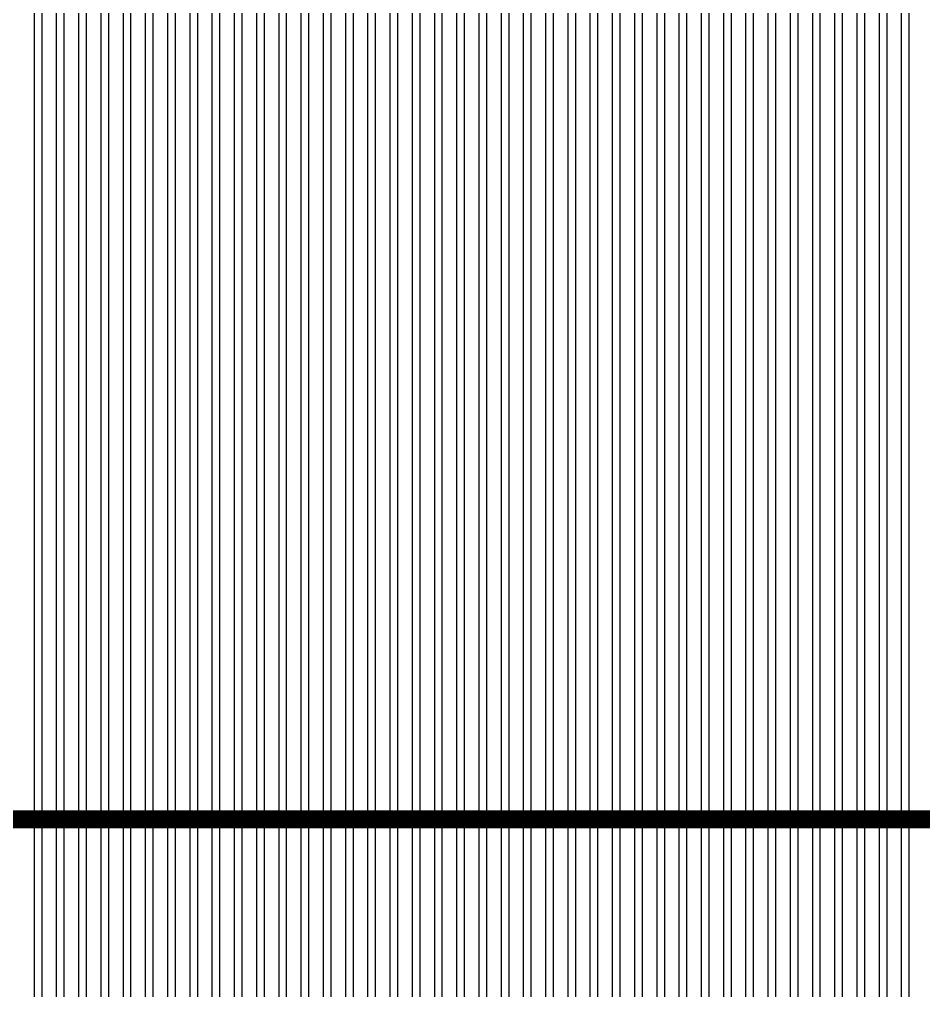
# Model space of a CAD drawing. Header units: millimetres. Extents: x -107267 to 109426, y -98906 to 83910.
# Drawn here: x 2074 to 4590, y -8099 to -5394 of the extents above; entities that cross this region are included whole.
import ezdxf

# ---------------------------------------------------------------- set-up
doc = ezdxf.new("R2010")
doc.units = ezdxf.units.MM
doc.linetypes.add('ACAD_ISO10W100', pattern=[18, 12, -3, 0, -3])
doc.layers.add('00 - ZONA DE PROTEÇÃO', color=4, linetype='Continuous')
doc.layers.add('Top (Plan) View-MISC', color=7, linetype='Continuous')
doc.layers.add('000-M3G-MALHA NOVA', color=5, linetype='ACAD_ISO10W100', lineweight=0)

# ---------------------------------------------------------------- blocks, each defined once
blk = doc.blocks.new('*U481')
at = {"layer": 'Top (Plan) View-MISC', "color": 0, "linetype": 'ByBlock', "lineweight": -2}
for p, q in [((2073.8, -7621.9), (2114.5, -7621.9)), ((2135.7, -7621.9), (2176.4, -7621.9)), ((2197.6, -7621.9), (2238.3, -7621.9)), ((2259.5, -7621.9), (2300.2, -7621.9)), ((2321.4, -7621.9), (2362.1, -7621.9)), ((2383.3, -7621.9), (2424, -7621.9)), ((2445.2, -7621.9), (2485.9, -7621.9)), ((2507.1, -7621.9), (2547.8, -7621.9)), ((2569, -7621.9), (2609.7, -7621.9)), ((2630.9, -7621.9), (2671.6, -7621.9)), ((2692.8, -7621.9), (2733.5, -7621.9)), ((2754.7, -7621.9), (2795.4, -7621.9)), ((2816.6, -7621.9), (2857.3, -7621.9)), ((2878.5, -7621.9), (2919.2, -7621.9)), ((2940.4, -7621.9), (2981.1, -7621.9)), ((3002.3, -7621.9), (3043, -7621.9)), ((3064.2, -7621.9), (3104.9, -7621.9)), ((3126.1, -7621.9), (3166.8, -7621.9)), ((3188, -7621.9), (3228.7, -7621.9)), ((3249.9, -7621.9), (3290.6, -7621.9)), ((3311.8, -7621.9), (3352.5, -7621.9)), ((3373.7, -7621.9), (3414.4, -7621.9)), ((3435.6, -7621.9), (3476.3, -7621.9)), ((3497.5, -7621.9), (3538.2, -7621.9)), ((3559.4, -7621.9), (3600, -7621.9)), ((3621.3, -7621.9), (3661.9, -7621.9)), ((3683.2, -7621.9), (3723.8, -7621.9)), ((3745.1, -7621.9), (3785.7, -7621.9)), ((3807, -7621.9), (3847.6, -7621.9)), ((3868.9, -7621.9), (3909.5, -7621.9)), ((3930.8, -7621.9), (3971.4, -7621.9)), ((3992.7, -7621.9), (4033.3, -7621.9)), ((4054.5, -7621.9), (4095.2, -7621.9)), ((4116.4, -7621.9), (4157.1, -7621.9)), ((4178.3, -7621.9), (4219, -7621.9)), ((4240.2, -7621.9), (4280.9, -7621.9)), ((4302.1, -7621.9), (4342.8, -7621.9)), ((4364, -7621.9), (4404.7, -7621.9)), ((4425.9, -7621.9), (4466.6, -7621.9)), ((4487.8, -7621.9), (4528.5, -7621.9)), ((4549.7, -7621.9), (4590.4, -7621.9))]:
    blk.add_line(p, q, dxfattribs=at)
blk = doc.blocks.new('*U789')
at = {"layer": 'Top (Plan) View-MISC', "color": 0, "linetype": 'ByBlock', "lineweight": -2}
for p, q in [((4528.5, -381.9), (4528.5, -7621.9)), ((4549.7, -381.9), (4549.7, -7621.9)), ((4528.5, -7621.9), (4528.5, -14861.9)), ((4528.5, -7621.9), (4549.7, -7621.9)), ((4549.7, -7621.9), (4549.7, -14861.9))]:
    blk.add_line(p, q, dxfattribs=at)
blk = doc.blocks.new('*U790')
at = {"layer": 'Top (Plan) View-MISC', "color": 0, "linetype": 'ByBlock', "lineweight": -2}
for p, q in [((4466.6, -381.9), (4466.6, -7621.9)), ((4487.8, -381.9), (4487.8, -7621.9)), ((4466.6, -7621.9), (4466.6, -14861.9)), ((4466.6, -7621.9), (4487.8, -7621.9)), ((4487.8, -7621.9), (4487.8, -14861.9))]:
    blk.add_line(p, q, dxfattribs=at)
blk = doc.blocks.new('*U791')
at = {"layer": 'Top (Plan) View-MISC', "color": 0, "linetype": 'ByBlock', "lineweight": -2}
for p, q in [((4404.7, -381.9), (4404.7, -7621.9)), ((4425.9, -381.9), (4425.9, -7621.9)), ((4404.7, -7621.9), (4404.7, -14861.9)), ((4404.7, -7621.9), (4425.9, -7621.9)), ((4425.9, -7621.9), (4425.9, -14861.9))]:
    blk.add_line(p, q, dxfattribs=at)
blk = doc.blocks.new('*U792')
at = {"layer": 'Top (Plan) View-MISC', "color": 0, "linetype": 'ByBlock', "lineweight": -2}
for p, q in [((4342.8, -381.9), (4342.8, -7621.9)), ((4364, -381.9), (4364, -7621.9)), ((4342.8, -7621.9), (4342.8, -14861.9)), ((4342.8, -7621.9), (4364, -7621.9)), ((4364, -7621.9), (4364, -14861.9))]:
    blk.add_line(p, q, dxfattribs=at)
blk = doc.blocks.new('*U793')
at = {"layer": 'Top (Plan) View-MISC', "color": 0, "linetype": 'ByBlock', "lineweight": -2}
for p, q in [((4280.9, -381.9), (4280.9, -7621.9)), ((4302.1, -381.9), (4302.1, -7621.9)), ((4280.9, -7621.9), (4280.9, -14861.9)), ((4280.9, -7621.9), (4302.1, -7621.9)), ((4302.1, -7621.9), (4302.1, -14861.9))]:
    blk.add_line(p, q, dxfattribs=at)
blk = doc.blocks.new('*U794')
at = {"layer": 'Top (Plan) View-MISC', "color": 0, "linetype": 'ByBlock', "lineweight": -2}
for p, q in [((4219, -381.9), (4219, -7621.9)), ((4240.2, -381.9), (4240.2, -7621.9)), ((4219, -7621.9), (4219, -14861.9)), ((4219, -7621.9), (4240.2, -7621.9)), ((4240.2, -7621.9), (4240.2, -14861.9))]:
    blk.add_line(p, q, dxfattribs=at)
blk = doc.blocks.new('*U795')
at = {"layer": 'Top (Plan) View-MISC', "color": 0, "linetype": 'ByBlock', "lineweight": -2}
for p, q in [((4157.1, -381.9), (4157.1, -7621.9)), ((4178.3, -381.9), (4178.3, -7621.9)), ((4157.1, -7621.9), (4157.1, -14861.9)), ((4157.1, -7621.9), (4178.3, -7621.9)), ((4178.3, -7621.9), (4178.3, -14861.9))]:
    blk.add_line(p, q, dxfattribs=at)
blk = doc.blocks.new('*U796')
at = {"layer": 'Top (Plan) View-MISC', "color": 0, "linetype": 'ByBlock', "lineweight": -2}
for p, q in [((4095.2, -381.9), (4095.2, -7621.9)), ((4116.4, -381.9), (4116.4, -7621.9)), ((4095.2, -7621.9), (4095.2, -14861.9)), ((4095.2, -7621.9), (4116.4, -7621.9)), ((4116.4, -7621.9), (4116.4, -14861.9))]:
    blk.add_line(p, q, dxfattribs=at)
blk = doc.blocks.new('*U797')
at = {"layer": 'Top (Plan) View-MISC', "color": 0, "linetype": 'ByBlock', "lineweight": -2}
for p, q in [((4033.3, -381.9), (4033.3, -7621.9)), ((4054.5, -381.9), (4054.5, -7621.9)), ((4033.3, -7621.9), (4033.3, -14861.9)), ((4033.3, -7621.9), (4054.5, -7621.9)), ((4054.5, -7621.9), (4054.5, -14861.9))]:
    blk.add_line(p, q, dxfattribs=at)
blk = doc.blocks.new('*U798')
at = {"layer": 'Top (Plan) View-MISC', "color": 0, "linetype": 'ByBlock', "lineweight": -2}
for p, q in [((3971.4, -381.9), (3971.4, -7621.9)), ((3992.7, -381.9), (3992.7, -7621.9)), ((3971.4, -7621.9), (3971.4, -14861.9)), ((3971.4, -7621.9), (3992.7, -7621.9)), ((3992.7, -7621.9), (3992.7, -14861.9))]:
    blk.add_line(p, q, dxfattribs=at)
blk = doc.blocks.new('*U799')
at = {"layer": 'Top (Plan) View-MISC', "color": 0, "linetype": 'ByBlock', "lineweight": -2}
for p, q in [((3909.5, -381.9), (3909.5, -7621.9)), ((3930.8, -381.9), (3930.8, -7621.9)), ((3909.5, -7621.9), (3909.5, -14861.9)), ((3909.5, -7621.9), (3930.8, -7621.9)), ((3930.8, -7621.9), (3930.8, -14861.9))]:
    blk.add_line(p, q, dxfattribs=at)
blk = doc.blocks.new('*U800')
at = {"layer": 'Top (Plan) View-MISC', "color": 0, "linetype": 'ByBlock', "lineweight": -2}
for p, q in [((3847.6, -381.9), (3847.6, -7621.9)), ((3868.9, -381.9), (3868.9, -7621.9)), ((3847.6, -7621.9), (3847.6, -14861.9)), ((3847.6, -7621.9), (3868.9, -7621.9)), ((3868.9, -7621.9), (3868.9, -14861.9))]:
    blk.add_line(p, q, dxfattribs=at)
blk = doc.blocks.new('*U801')
at = {"layer": 'Top (Plan) View-MISC', "color": 0, "linetype": 'ByBlock', "lineweight": -2}
for p, q in [((3785.7, -381.9), (3785.7, -7621.9)), ((3807, -381.9), (3807, -7621.9)), ((3785.7, -7621.9), (3785.7, -14861.9)), ((3785.7, -7621.9), (3807, -7621.9)), ((3807, -7621.9), (3807, -14861.9))]:
    blk.add_line(p, q, dxfattribs=at)
blk = doc.blocks.new('*U802')
at = {"layer": 'Top (Plan) View-MISC', "color": 0, "linetype": 'ByBlock', "lineweight": -2}
for p, q in [((3723.8, -381.9), (3723.8, -7621.9)), ((3745.1, -381.9), (3745.1, -7621.9)), ((3723.8, -7621.9), (3723.8, -14861.9)), ((3723.8, -7621.9), (3745.1, -7621.9)), ((3745.1, -7621.9), (3745.1, -14861.9))]:
    blk.add_line(p, q, dxfattribs=at)
blk = doc.blocks.new('*U803')
at = {"layer": 'Top (Plan) View-MISC', "color": 0, "linetype": 'ByBlock', "lineweight": -2}
for p, q in [((3661.9, -381.9), (3661.9, -7621.9)), ((3683.2, -381.9), (3683.2, -7621.9)), ((3661.9, -7621.9), (3661.9, -14861.9)), ((3661.9, -7621.9), (3683.2, -7621.9)), ((3683.2, -7621.9), (3683.2, -14861.9))]:
    blk.add_line(p, q, dxfattribs=at)
blk = doc.blocks.new('*U804')
at = {"layer": 'Top (Plan) View-MISC', "color": 0, "linetype": 'ByBlock', "lineweight": -2}
for p, q in [((3600, -381.9), (3600, -7621.9)), ((3621.3, -381.9), (3621.3, -7621.9)), ((3600, -7621.9), (3600, -14861.9)), ((3600, -7621.9), (3621.3, -7621.9)), ((3621.3, -7621.9), (3621.3, -14861.9))]:
    blk.add_line(p, q, dxfattribs=at)
blk = doc.blocks.new('*U805')
at = {"layer": 'Top (Plan) View-MISC', "color": 0, "linetype": 'ByBlock', "lineweight": -2}
for p, q in [((3538.2, -381.9), (3538.2, -7621.9)), ((3559.4, -381.9), (3559.4, -7621.9)), ((3538.2, -7621.9), (3538.2, -14861.9)), ((3538.2, -7621.9), (3559.4, -7621.9)), ((3559.4, -7621.9), (3559.4, -14861.9))]:
    blk.add_line(p, q, dxfattribs=at)
blk = doc.blocks.new('*U806')
at = {"layer": 'Top (Plan) View-MISC', "color": 0, "linetype": 'ByBlock', "lineweight": -2}
for p, q in [((3476.3, -381.9), (3476.3, -7621.9)), ((3497.5, -381.9), (3497.5, -7621.9)), ((3476.3, -7621.9), (3476.3, -14861.9)), ((3476.3, -7621.9), (3497.5, -7621.9)), ((3497.5, -7621.9), (3497.5, -14861.9))]:
    blk.add_line(p, q, dxfattribs=at)
blk = doc.blocks.new('*U807')
at = {"layer": 'Top (Plan) View-MISC', "color": 0, "linetype": 'ByBlock', "lineweight": -2}
for p, q in [((3414.4, -381.9), (3414.4, -7621.9)), ((3435.6, -381.9), (3435.6, -7621.9)), ((3414.4, -7621.9), (3414.4, -14861.9)), ((3414.4, -7621.9), (3435.6, -7621.9)), ((3435.6, -7621.9), (3435.6, -14861.9))]:
    blk.add_line(p, q, dxfattribs=at)
blk = doc.blocks.new('*U808')
at = {"layer": 'Top (Plan) View-MISC', "color": 0, "linetype": 'ByBlock', "lineweight": -2}
for p, q in [((3352.5, -381.9), (3352.5, -7621.9)), ((3373.7, -381.9), (3373.7, -7621.9)), ((3352.5, -7621.9), (3352.5, -14861.9)), ((3352.5, -7621.9), (3373.7, -7621.9)), ((3373.7, -7621.9), (3373.7, -14861.9))]:
    blk.add_line(p, q, dxfattribs=at)
blk = doc.blocks.new('*U809')
at = {"layer": 'Top (Plan) View-MISC', "color": 0, "linetype": 'ByBlock', "lineweight": -2}
for p, q in [((3290.6, -381.9), (3290.6, -7621.9)), ((3311.8, -381.9), (3311.8, -7621.9)), ((3290.6, -7621.9), (3290.6, -14861.9)), ((3290.6, -7621.9), (3311.8, -7621.9)), ((3311.8, -7621.9), (3311.8, -14861.9))]:
    blk.add_line(p, q, dxfattribs=at)
blk = doc.blocks.new('*U810')
at = {"layer": 'Top (Plan) View-MISC', "color": 0, "linetype": 'ByBlock', "lineweight": -2}
for p, q in [((3228.7, -381.9), (3228.7, -7621.9)), ((3249.9, -381.9), (3249.9, -7621.9)), ((3228.7, -7621.9), (3228.7, -14861.9)), ((3228.7, -7621.9), (3249.9, -7621.9)), ((3249.9, -7621.9), (3249.9, -14861.9))]:
    blk.add_line(p, q, dxfattribs=at)
blk = doc.blocks.new('*U811')
at = {"layer": 'Top (Plan) View-MISC', "color": 0, "linetype": 'ByBlock', "lineweight": -2}
for p, q in [((3166.8, -381.9), (3166.8, -7621.9)), ((3188, -381.9), (3188, -7621.9)), ((3166.8, -7621.9), (3166.8, -14861.9)), ((3166.8, -7621.9), (3188, -7621.9)), ((3188, -7621.9), (3188, -14861.9))]:
    blk.add_line(p, q, dxfattribs=at)
blk = doc.blocks.new('*U812')
at = {"layer": 'Top (Plan) View-MISC', "color": 0, "linetype": 'ByBlock', "lineweight": -2}
for p, q in [((3104.9, -381.9), (3104.9, -7621.9)), ((3126.1, -381.9), (3126.1, -7621.9)), ((3104.9, -7621.9), (3104.9, -14861.9)), ((3104.9, -7621.9), (3126.1, -7621.9)), ((3126.1, -7621.9), (3126.1, -14861.9))]:
    blk.add_line(p, q, dxfattribs=at)
blk = doc.blocks.new('*U813')
at = {"layer": 'Top (Plan) View-MISC', "color": 0, "linetype": 'ByBlock', "lineweight": -2}
for p, q in [((3043, -381.9), (3043, -7621.9)), ((3064.2, -381.9), (3064.2, -7621.9)), ((3043, -7621.9), (3043, -14861.9)), ((3043, -7621.9), (3064.2, -7621.9)), ((3064.2, -7621.9), (3064.2, -14861.9))]:
    blk.add_line(p, q, dxfattribs=at)
blk = doc.blocks.new('*U814')
at = {"layer": 'Top (Plan) View-MISC', "color": 0, "linetype": 'ByBlock', "lineweight": -2}
for p, q in [((2981.1, -381.9), (2981.1, -7621.9)), ((3002.3, -381.9), (3002.3, -7621.9)), ((2981.1, -7621.9), (2981.1, -14861.9)), ((2981.1, -7621.9), (3002.3, -7621.9)), ((3002.3, -7621.9), (3002.3, -14861.9))]:
    blk.add_line(p, q, dxfattribs=at)
blk = doc.blocks.new('*U815')
at = {"layer": 'Top (Plan) View-MISC', "color": 0, "linetype": 'ByBlock', "lineweight": -2}
for p, q in [((2919.2, -381.9), (2919.2, -7621.9)), ((2940.4, -381.9), (2940.4, -7621.9)), ((2919.2, -7621.9), (2919.2, -14861.9)), ((2919.2, -7621.9), (2940.4, -7621.9)), ((2940.4, -7621.9), (2940.4, -14861.9))]:
    blk.add_line(p, q, dxfattribs=at)
blk = doc.blocks.new('*U816')
at = {"layer": 'Top (Plan) View-MISC', "color": 0, "linetype": 'ByBlock', "lineweight": -2}
for p, q in [((2857.3, -381.9), (2857.3, -7621.9)), ((2878.5, -381.9), (2878.5, -7621.9)), ((2857.3, -7621.9), (2857.3, -14861.9)), ((2857.3, -7621.9), (2878.5, -7621.9)), ((2878.5, -7621.9), (2878.5, -14861.9))]:
    blk.add_line(p, q, dxfattribs=at)
blk = doc.blocks.new('*U817')
at = {"layer": 'Top (Plan) View-MISC', "color": 0, "linetype": 'ByBlock', "lineweight": -2}
for p, q in [((2795.4, -381.9), (2795.4, -7621.9)), ((2816.6, -381.9), (2816.6, -7621.9)), ((2795.4, -7621.9), (2795.4, -14861.9)), ((2795.4, -7621.9), (2816.6, -7621.9)), ((2816.6, -7621.9), (2816.6, -14861.9))]:
    blk.add_line(p, q, dxfattribs=at)
blk = doc.blocks.new('*U818')
at = {"layer": 'Top (Plan) View-MISC', "color": 0, "linetype": 'ByBlock', "lineweight": -2}
for p, q in [((2733.5, -381.9), (2733.5, -7621.9)), ((2754.7, -381.9), (2754.7, -7621.9)), ((2733.5, -7621.9), (2733.5, -14861.9)), ((2733.5, -7621.9), (2754.7, -7621.9)), ((2754.7, -7621.9), (2754.7, -14861.9))]:
    blk.add_line(p, q, dxfattribs=at)
blk = doc.blocks.new('*U819')
at = {"layer": 'Top (Plan) View-MISC', "color": 0, "linetype": 'ByBlock', "lineweight": -2}
for p, q in [((2671.6, -381.9), (2671.6, -7621.9)), ((2692.8, -381.9), (2692.8, -7621.9)), ((2671.6, -7621.9), (2671.6, -14861.9)), ((2671.6, -7621.9), (2692.8, -7621.9)), ((2692.8, -7621.9), (2692.8, -14861.9))]:
    blk.add_line(p, q, dxfattribs=at)
blk = doc.blocks.new('*U820')
at = {"layer": 'Top (Plan) View-MISC', "color": 0, "linetype": 'ByBlock', "lineweight": -2}
for p, q in [((2609.7, -381.9), (2609.7, -7621.9)), ((2630.9, -381.9), (2630.9, -7621.9)), ((2609.7, -7621.9), (2609.7, -14861.9)), ((2609.7, -7621.9), (2630.9, -7621.9)), ((2630.9, -7621.9), (2630.9, -14861.9))]:
    blk.add_line(p, q, dxfattribs=at)
blk = doc.blocks.new('*U821')
at = {"layer": 'Top (Plan) View-MISC', "color": 0, "linetype": 'ByBlock', "lineweight": -2}
for p, q in [((2547.8, -381.9), (2547.8, -7621.9)), ((2569, -381.9), (2569, -7621.9)), ((2547.8, -7621.9), (2547.8, -14861.9)), ((2547.8, -7621.9), (2569, -7621.9)), ((2569, -7621.9), (2569, -14861.9))]:
    blk.add_line(p, q, dxfattribs=at)
blk = doc.blocks.new('*U822')
at = {"layer": 'Top (Plan) View-MISC', "color": 0, "linetype": 'ByBlock', "lineweight": -2}
for p, q in [((2485.9, -381.9), (2485.9, -7621.9)), ((2507.1, -381.9), (2507.1, -7621.9)), ((2485.9, -7621.9), (2485.9, -14861.9)), ((2485.9, -7621.9), (2507.1, -7621.9)), ((2507.1, -7621.9), (2507.1, -14861.9))]:
    blk.add_line(p, q, dxfattribs=at)
blk = doc.blocks.new('*U823')
at = {"layer": 'Top (Plan) View-MISC', "color": 0, "linetype": 'ByBlock', "lineweight": -2}
for p, q in [((2424, -381.9), (2424, -7621.9)), ((2445.2, -381.9), (2445.2, -7621.9)), ((2424, -7621.9), (2424, -14861.9)), ((2424, -7621.9), (2445.2, -7621.9)), ((2445.2, -7621.9), (2445.2, -14861.9))]:
    blk.add_line(p, q, dxfattribs=at)
blk = doc.blocks.new('*U824')
at = {"layer": 'Top (Plan) View-MISC', "color": 0, "linetype": 'ByBlock', "lineweight": -2}
for p, q in [((2362.1, -381.9), (2362.1, -7621.9)), ((2383.3, -381.9), (2383.3, -7621.9)), ((2362.1, -7621.9), (2362.1, -14861.9)), ((2362.1, -7621.9), (2383.3, -7621.9)), ((2383.3, -7621.9), (2383.3, -14861.9))]:
    blk.add_line(p, q, dxfattribs=at)
blk = doc.blocks.new('*U825')
at = {"layer": 'Top (Plan) View-MISC', "color": 0, "linetype": 'ByBlock', "lineweight": -2}
for p, q in [((2300.2, -381.9), (2300.2, -7621.9)), ((2321.4, -381.9), (2321.4, -7621.9)), ((2300.2, -7621.9), (2300.2, -14861.9)), ((2300.2, -7621.9), (2321.4, -7621.9)), ((2321.4, -7621.9), (2321.4, -14861.9))]:
    blk.add_line(p, q, dxfattribs=at)
blk = doc.blocks.new('*U826')
at = {"layer": 'Top (Plan) View-MISC', "color": 0, "linetype": 'ByBlock', "lineweight": -2}
for p, q in [((2238.3, -381.9), (2238.3, -7621.9)), ((2259.5, -381.9), (2259.5, -7621.9)), ((2238.3, -7621.9), (2238.3, -14861.9)), ((2238.3, -7621.9), (2259.5, -7621.9)), ((2259.5, -7621.9), (2259.5, -14861.9))]:
    blk.add_line(p, q, dxfattribs=at)
blk = doc.blocks.new('*U827')
at = {"layer": 'Top (Plan) View-MISC', "color": 0, "linetype": 'ByBlock', "lineweight": -2}
for p, q in [((2176.4, -381.9), (2176.4, -7621.9)), ((2197.6, -381.9), (2197.6, -7621.9)), ((2176.4, -7621.9), (2176.4, -14861.9)), ((2176.4, -7621.9), (2197.6, -7621.9)), ((2197.6, -7621.9), (2197.6, -14861.9))]:
    blk.add_line(p, q, dxfattribs=at)
blk = doc.blocks.new('*U828')
at = {"layer": 'Top (Plan) View-MISC', "color": 0, "linetype": 'ByBlock', "lineweight": -2}
for p, q in [((2114.5, -381.9), (2114.5, -7621.9)), ((2135.7, -381.9), (2135.7, -7621.9)), ((2114.5, -7621.9), (2114.5, -14861.9)), ((2114.5, -7621.9), (2135.7, -7621.9)), ((2135.7, -7621.9), (2135.7, -14861.9))]:
    blk.add_line(p, q, dxfattribs=at)

msp = doc.modelspace()

# ---------------------------------------------------------------- hatches: boundary and pattern name
at = {"layer": '00 - ZONA DE PROTEÇÃO'}
h = msp.add_hatch(dxfattribs=at)
h.set_pattern_fill('ANSI31', color=256, scale=100)
h.paths.add_polyline_path([(-13707.5, -10990.4, -0.186516), (-13820.6, -14966.5, 0.414214), (-13179.3, -15607.9, -0.104933), (-3151, -15607.9, -0.09784), (6816.5, -15607.9, -0.097708), (16816.5, -15607.9, -0.143023), (23528.8, -15599.5, 0.414214), (24170.1, -14958.2, -0.142426), (24170.1, -7613.3, -0.10484), (23957.5, 478.5, 0.414214), (23316.2, 1119.8, -0.093557), (16807.7, 577.3, -0.082777), (6855.7, 562.6, -0.082236), (-3141.3, 575.6, -0.08359), (-13132.3, 575.6, -0.101166), (-21195.5, 556.2, 0.414214), (-21836.8, -85.1, -0.113967), (-21836.8, -7622.3, -0.301912), (-21836.8, -10478, 0.414214), (-21195.5, -11119.4, -0.128973)])
h.paths.add_polyline_path([(-20156.9, -9561, 0.142702), (-20481.7, -7424.5, 0.092198), (-20379.7, -831.6, 0.088905), (-13141.3, -732.3, 0.083475), (-3150.3, -732.3, 0.082902), (6855.6, -738.1, 0.108059), (16863.1, -739.3, 0.098139), (22506.3, -522.8, 0.085608), (22847, -7584.3, 0.113812), (22635.2, -14069.1, 0.112262), (16761.1, -14291.3, 0.092477), (6816.6, -14301.6, 0.093024), (-3142, -14299.9, 0.090083), (-12232.6, -14126.3, 0.160127), (-12766.5, -9913.6, 0.116887)], flags=16)

# ---------------------------------------------------------------- linework, layer by layer
at = {"layer": '000-M3G-MALHA NOVA', "ltscale": 0.5, "const_width": 50}
msp.add_lwpolyline([(23548.4, -7621.9), (-12905.7, -7621.9), (-12843.8, -6678.2), (-14449.4, -6678.2), (-14453.2, -7621.9), (-21195.7, -7621.9)], dxfattribs=at)

# ---------------------------------------------------------------- block references
at = {"layer": 'Top (Plan) View-MISC'}
for name in ['*U481', '*U828', '*U827', '*U826', '*U825', '*U824', '*U823', '*U822', '*U821', '*U820', '*U819', '*U818', '*U817', '*U816', '*U815', '*U814', '*U813', '*U812', '*U811', '*U810', '*U809', '*U808', '*U807', '*U806', '*U805', '*U804', '*U803', '*U802', '*U801', '*U800', '*U799', '*U798', '*U797', '*U796', '*U795', '*U794', '*U793', '*U792', '*U791', '*U790', '*U789']:
    msp.add_blockref(name, (0, 0), dxfattribs=at)

doc.saveas('drawing.dxf')
